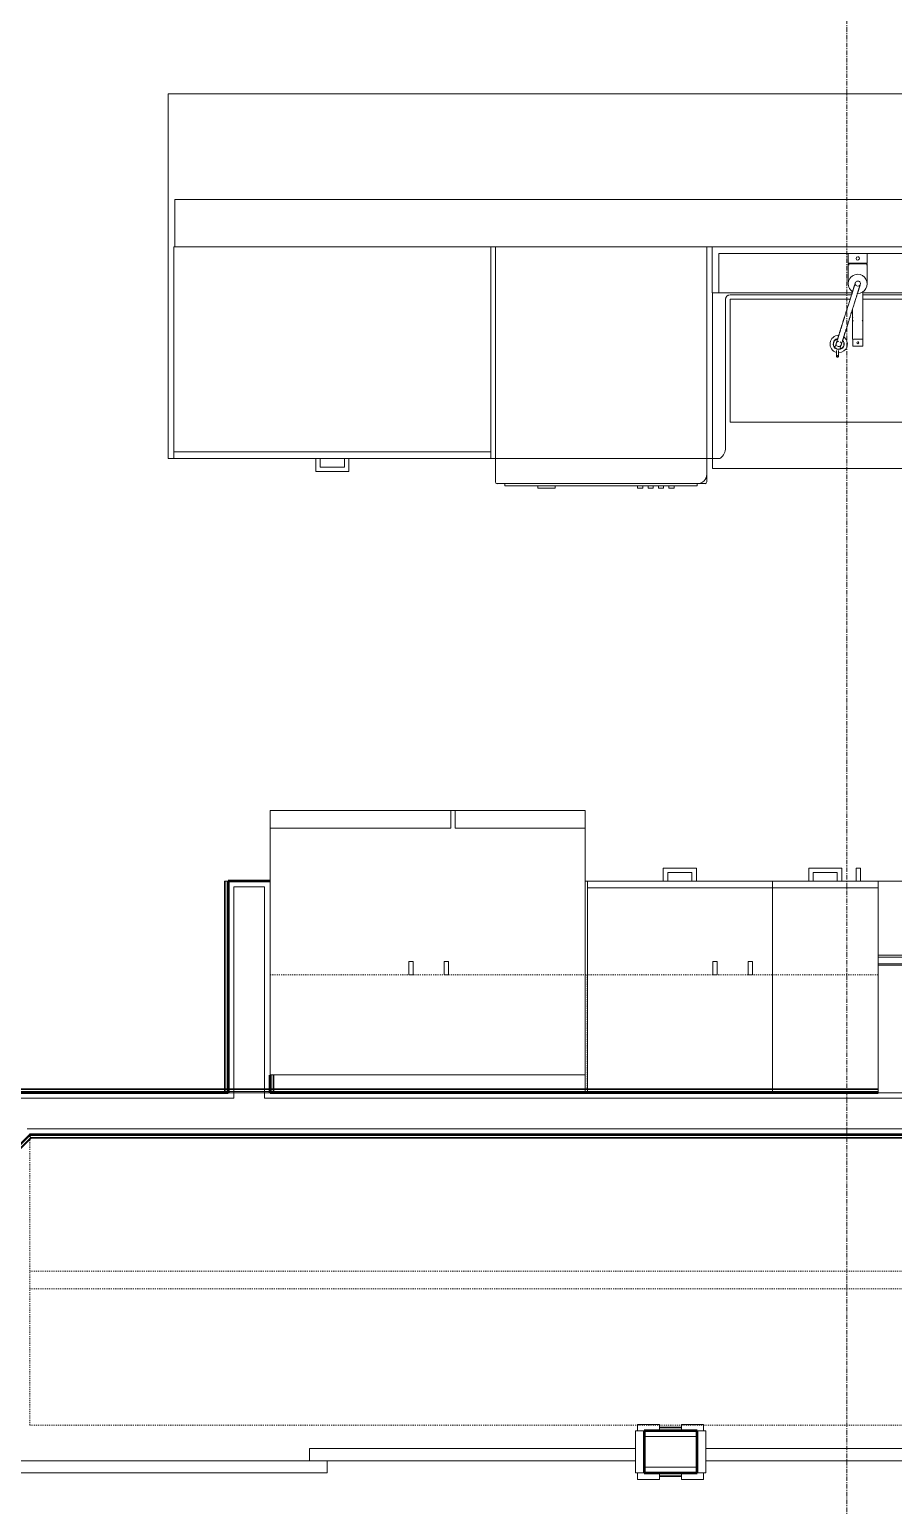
# Model space of a CAD drawing. Header units: inches. Extents: x -4218 to -1830, y 9767 to 12426.
# Drawn here: x -2266.1 to -2168, y 10543.9 to 10711.4 of the extents above; entities that cross this region are included whole.
import ezdxf

# ---------------------------------------------------------------- set-up
doc = ezdxf.new("R2010")
doc.units = ezdxf.units.IN
doc.header["$MEASUREMENT"] = 0
doc.linetypes.add('Dash', pattern=[0.25, 0.125, -0.125])
doc.linetypes.add('Grid Line 1_2_', pattern=[0.875, 0.5, -0.125, 0.125, -0.125])
for name, color, linetype, lineweight in [('0-1', 7, 'Continuous', 5), ('0-2', 253, 'Continuous', 9), ('A-DOOR-1', 7, 'Continuous', 9), ('A-DOOR-2', 50, 'Continuous', 20), ('A-DOOR-FRAM-1', 50, 'Continuous', 20), ('A-WALL-1', 250, 'Continuous', 50), ('A-WALL-2', 10, 'Continuous', 13), ('A-WALL-3', 254, 'Continuous', 9), ('A-WALL-4', 253, 'Continuous', 9), ('A-WALL-5', 252, 'Continuous', 9), ('A-WALL-6', 7, 'Continuous', 9), ('A-WALL-7', 90, 'Continuous', 9), ('A-WALL-8', 113, 'Continuous', 9), ('P-SANR-FIXT-1', 7, 'Continuous', 9), ('P-SANR-FIXT-3', 252, 'Continuous', 9), ('Q-CASE-1', 252, 'Continuous', 9), ('Q-CASE-2', 7, 'Continuous', 9), ('Q-CASE-3', 253, 'Continuous', 9), ('Q-CASE-4', 7, 'Dash', 9), ('Q-CASE-5', 254, 'Continuous', 9), ('Q-CASE-HDLN-1', 7, 'Dash', 9), ('Q-SPCQ-1', 7, 'Continuous', 9), ('Q-SPCQ-2', 253, 'Continuous', 9), ('Q-SPCQ-3', 252, 'Continuous', 9), ('Q-SPCQ-4', 254, 'Continuous', 9), ('Q-SPCQ-5', 90, 'Continuous', 9), ('S-GRID-1', 1, 'Grid Line 1_2_', 9)]:
    doc.layers.add(name, color=color, linetype=linetype, lineweight=lineweight)

# ---------------------------------------------------------------- blocks, each defined once
blk = doc.blocks.new('Basic Wall _ INT - W4BØF - _5_8 GYP - 2X4 WOOD_BATT_ - 5_8 GYP_ - ___-2694541-BACKGROUND - 3RD FLOOR')
at = {"layer": 'A-WALL-4'}
for p, q in [((-2266.08, 10586), (-2266.07, 10585.98)), ((-2266.03, 10585.86), (-2266, 10585.8)), ((-2266, 10585.8), (-2265.94, 10585.65)), ((-2265.94, 10585.65), (-2265.91, 10585.59)), ((-2109.14, 10585.65), (-2109.02, 10585.65)), ((-2109.02, 10585.65), (-2108.93, 10585.65)), ((-2108.93, 10585.65), (-2108.87, 10585.65)), ((-2103.97, 10586), (-2108.72, 10586)), ((-2108.72, 10585.65), (-2103.97, 10585.65)), ((-2103.83, 10585.65), (-2103.77, 10585.65)), ((-2103.77, 10585.65), (-2103.68, 10585.65)), ((-2103.68, 10585.65), (-2103.56, 10585.65)), ((-2076.17, 10586), (-2076.8, 10586)), ((-2076.8, 10585.65), (-2076.17, 10585.65)), ((-2076.17, 10585.98), (-2076.17, 10586)), ((-2076.17, 10585.8), (-2076.17, 10585.86)), ((-2076.17, 10585.65), (-2076.17, 10585.8)), ((-2076.17, 10585.59), (-2076.17, 10585.65))]:
    blk.add_line(p, q, dxfattribs=at)
at = {"layer": 'A-WALL-5'}
for p, q in [((-2108.72, 10586), (-2266.08, 10586)), ((-2265.94, 10585.65), (-2109.14, 10585.65)), ((-2109.14, 10585.59), (-2109.02, 10585.59)), ((-2109.02, 10585.59), (-2108.93, 10585.59)), ((-2108.93, 10585.59), (-2108.87, 10585.59)), ((-2108.72, 10585.88), (-2103.97, 10585.88)), ((-2108.72, 10585.59), (-2103.97, 10585.59)), ((-2076.8, 10586), (-2103.97, 10586)), ((-2103.83, 10585.59), (-2103.77, 10585.59)), ((-2103.77, 10585.59), (-2103.68, 10585.59)), ((-2103.68, 10585.59), (-2103.56, 10585.59)), ((-2103.56, 10585.65), (-2076.8, 10585.65)), ((-2076.8, 10585.88), (-2076.17, 10585.88)), ((-2076.8, 10585.59), (-2076.17, 10585.59)), ((-2076.17, 10586), (-2076.17, 10585.96)), ((-2076.17, 10585.96), (-2076.17, 10585.94)), ((-2076.17, 10585.94), (-2076.17, 10585.89)), ((-2076.17, 10585.89), (-2076.17, 10585.88)), ((-2076.17, 10585.88), (-2076.17, 10585.59))]:
    blk.add_line(p, q, dxfattribs=at)
at = {"layer": 'A-WALL-6'}
for p, q in [((-2266.03, 10585.88), (-2108.72, 10585.88)), ((-2265.91, 10585.59), (-2109.14, 10585.59)), ((-2103.97, 10585.88), (-2076.8, 10585.88)), ((-2103.56, 10585.59), (-2076.8, 10585.59))]:
    blk.add_line(p, q, dxfattribs=at)
at = {"layer": 'A-WALL-6', "flags": 128}
for points in [[(-2266.03, 10585.88), (-2266.03, 10585.88), (-2266.04, 10585.89), (-2266.04, 10585.9), (-2266.05, 10585.92), (-2266.06, 10585.94), (-2266.07, 10585.96)], [(-2265.91, 10585.59), (-2265.96, 10585.71), (-2266, 10585.8), (-2266.02, 10585.86), (-2266.03, 10585.88)]]:
    blk.add_lwpolyline(points, dxfattribs=at)
blk = doc.blocks.new('Basic Wall _ INT - W4BØF - _5_8 GYP - 2X4 WOOD_BATT_ - 5_8 GYP_ - ___-2694542-BACKGROUND - 3RD FLOOR')
at = {"layer": 'A-WALL-3'}
for p, q in [((-2203.03, 10591.11), (-2169.78, 10591.11)), ((-2169.78, 10590.75), (-2203.03, 10590.75)), ((-2139.89, 10591.11), (-2076.8, 10591.11)), ((-2076.8, 10590.75), (-2139.89, 10590.75))]:
    blk.add_line(p, q, dxfattribs=at)
at = {"layer": 'A-WALL-4'}
for p, q in [((-2268.22, 10591.17), (-2268.2, 10591.11)), ((-2268.2, 10591.11), (-2268.14, 10590.96)), ((-2268.13, 10590.96), (-2268.11, 10590.89)), ((-2268.06, 10590.78), (-2268.05, 10590.75)), ((-2243.94, 10591.11), (-2243.82, 10591.11)), ((-2243.82, 10591.11), (-2243.73, 10591.11)), ((-2243.73, 10591.11), (-2243.67, 10591.11)), ((-2238.78, 10590.75), (-2243.53, 10590.75)), ((-2243.52, 10591.11), (-2238.79, 10591.11)), ((-2238.63, 10591.11), (-2238.57, 10591.11)), ((-2238.57, 10591.11), (-2238.48, 10591.11)), ((-2238.48, 10591.11), (-2238.36, 10591.11)), ((-2169.78, 10590.88), (-2203.03, 10590.88)), ((-2076.8, 10590.88), (-2139.89, 10590.88)), ((-2076.8, 10591.11), (-2076.17, 10591.11)), ((-2076.17, 10590.75), (-2076.8, 10590.75)), ((-2076.17, 10591.11), (-2076.17, 10591.17)), ((-2076.17, 10590.96), (-2076.17, 10591.11)), ((-2076.17, 10590.89), (-2076.17, 10590.96)), ((-2076.17, 10590.75), (-2076.17, 10590.78))]:
    blk.add_line(p, q, dxfattribs=at)
at = {"layer": 'A-WALL-5'}
for p, q in [((-2268.2, 10591.11), (-2243.94, 10591.11)), ((-2243.53, 10590.75), (-2268.05, 10590.75)), ((-2243.94, 10591.17), (-2243.82, 10591.17)), ((-2243.82, 10591.17), (-2243.73, 10591.17)), ((-2243.73, 10591.17), (-2243.67, 10591.17)), ((-2239.42, 10590.88), (-2243.52, 10590.88)), ((-2243.51, 10591.17), (-2238.79, 10591.17)), ((-2238.78, 10590.88), (-2239.4, 10590.88)), ((-2203.03, 10590.75), (-2238.78, 10590.75)), ((-2238.63, 10591.17), (-2238.57, 10591.17)), ((-2238.57, 10591.17), (-2238.48, 10591.17)), ((-2238.48, 10591.17), (-2238.36, 10591.17)), ((-2238.36, 10591.11), (-2203.03, 10591.11)), ((-2203.03, 10591.17), (-2169.78, 10591.17)), ((-2139.89, 10591.17), (-2076.17, 10591.17)), ((-2076.17, 10590.88), (-2076.8, 10590.88)), ((-2076.17, 10591.17), (-2076.17, 10590.88)), ((-2076.17, 10590.88), (-2076.17, 10590.8)), ((-2076.17, 10590.8), (-2076.17, 10590.75))]:
    blk.add_line(p, q, dxfattribs=at)
at = {"layer": 'A-WALL-6'}
for p, q in [((-2268.22, 10591.17), (-2243.94, 10591.17)), ((-2243.52, 10590.88), (-2268.1, 10590.88)), ((-2203.03, 10590.88), (-2238.78, 10590.88)), ((-2238.36, 10591.17), (-2203.03, 10591.17))]:
    blk.add_line(p, q, dxfattribs=at)
at = {"layer": 'A-WALL-6', "flags": 128}
for points in [[(-2268.1, 10590.88), (-2268.11, 10590.9), (-2268.13, 10590.96), (-2268.17, 10591.05), (-2268.22, 10591.17)], [(-2268.07, 10590.8), (-2268.08, 10590.82), (-2268.09, 10590.84), (-2268.09, 10590.86), (-2268.1, 10590.87), (-2268.1, 10590.88), (-2268.1, 10590.88)]]:
    blk.add_lwpolyline(points, dxfattribs=at)
blk = doc.blocks.new('Basic Wall _ INT - W4BØF - _5_8 GYP - 2X4 WOOD_BATT_ - 5_8 GYP_ - ___-2694544-BACKGROUND - 3RD FLOOR')
at = {"layer": 'A-WALL-4'}
for p, q in [((-2194.57, 10552.35), (-2196.32, 10552.35)), ((-2190.32, 10552.35), (-2192.07, 10552.35))]:
    blk.add_line(p, q, dxfattribs=at)
at = {"layer": 'A-WALL-5'}
for p, q in [((-2194.57, 10552.71), (-2192.07, 10552.71)), ((-2192.07, 10552.35), (-2194.57, 10552.35))]:
    blk.add_line(p, q, dxfattribs=at)
at = {"layer": 'A-WALL-6'}
for p, q in [((-2194.57, 10552.77), (-2192.07, 10552.77)), ((-2192.07, 10552.48), (-2194.57, 10552.48))]:
    blk.add_line(p, q, dxfattribs=at)
blk = doc.blocks.new('Basic Wall _ INT - W4BØF - _5_8 GYP - 2X4 WOOD_BATT_ - 5_8 GYP_ - ___-2694543-BACKGROUND - 3RD FLOOR')
at = {"layer": 'A-WALL-4'}
for p, q in [((-2194.57, 10547.6), (-2196.32, 10547.6)), ((-2190.32, 10547.6), (-2192.07, 10547.6))]:
    blk.add_line(p, q, dxfattribs=at)
at = {"layer": 'A-WALL-5'}
for p, q in [((-2192.07, 10547.6), (-2194.57, 10547.6)), ((-2194.57, 10547.25), (-2192.07, 10547.25))]:
    blk.add_line(p, q, dxfattribs=at)
at = {"layer": 'A-WALL-6'}
for p, q in [((-2194.57, 10547.48), (-2192.07, 10547.48)), ((-2194.57, 10547.19), (-2192.07, 10547.19))]:
    blk.add_line(p, q, dxfattribs=at)
blk = doc.blocks.new('Basic Wall _ INT - W4BØF - _5_8 GYP - 2X4 WOOD_BATT_ - 5_8 GYP_ - ___-2694548-BACKGROUND - 3RD FLOOR')
at = {"layer": 'A-WALL-4'}
for p, q in [((-2266.07, 10585.98), (-2266.08, 10586)), ((-2266, 10585.8), (-2266.03, 10585.86)), ((-2265.94, 10585.65), (-2266, 10585.8)), ((-2265.91, 10585.59), (-2265.94, 10585.65))]:
    blk.add_line(p, q, dxfattribs=at)
at = {"layer": 'A-WALL-5'}
for p, q in [((-2299.73, 10552.35), (-2266.08, 10586)), ((-2265.94, 10585.65), (-2298.83, 10552.76))]:
    blk.add_line(p, q, dxfattribs=at)
at = {"layer": 'A-WALL-6'}
for p, q in [((-2299.56, 10552.35), (-2266.03, 10585.88)), ((-2265.91, 10585.59), (-2298.73, 10552.77))]:
    blk.add_line(p, q, dxfattribs=at)
at = {"layer": 'A-WALL-6', "flags": 128}
for points in [[(-2266.07, 10585.96), (-2266.06, 10585.94), (-2266.05, 10585.92), (-2266.04, 10585.9), (-2266.04, 10585.89), (-2266.03, 10585.88), (-2266.03, 10585.88)], [(-2266.03, 10585.88), (-2266.02, 10585.86), (-2266, 10585.8), (-2265.96, 10585.71), (-2265.91, 10585.59)]]:
    blk.add_lwpolyline(points, dxfattribs=at)
blk = doc.blocks.new('SLIDING - FLUSH - 6-0 x 6-8-3203587-BACKGROUND - 3RD FLOOR')
at = {"layer": 'A-DOOR-1'}
for p, q in [((-36.25, 3), (-38.75, 3)), ((-38.75, 3), (-38.75, 2.25)), ((-38.75, 2.25), (-36.25, 2.25)), ((-36.25, 2.25), (-36.25, 3)), ((36.25, 3), (36.25, 2.25)), ((38.75, 3), (36.25, 3)), ((36.25, 2.25), (38.75, 2.25)), ((38.75, 2.25), (38.75, 3)), ((-36.25, -2.5), (-38.75, -2.5)), ((-38.75, -2.5), (-38.75, -3.25)), ((-38.75, -3.25), (-36.25, -3.25)), ((-36.25, -3.25), (-36.25, -2.5)), ((38.75, -2.5), (36.25, -2.5)), ((36.25, -2.5), (36.25, -3.25)), ((36.25, -3.25), (38.75, -3.25)), ((38.75, -3.25), (38.75, -2.5))]:
    blk.add_line(p, q, dxfattribs=at)
at = {"layer": 'A-DOOR-2'}
for p, q in [((1, 2.25), (-36, 2.25)), ((-36, 2.25), (-36, 0.875)), ((1, 0.875), (1, 2.25)), ((-36, 0.875), (1, 0.875)), ((36, 0.875), (-1, 0.875)), ((-1, 0.875), (-1, -0.5)), ((36, -0.5), (36, 0.875)), ((-1, -0.5), (36, -0.5))]:
    blk.add_line(p, q, dxfattribs=at)
at = {"layer": 'A-DOOR-FRAM-1'}
for p, q in [((-36, 2.25), (-37, 2.25)), ((-37, 2.25), (-37, -2.5)), ((-36, -2.5), (-36, 2.25)), ((37, 2.25), (36, 2.25)), ((36, 2.25), (36, -2.5)), ((37, -2.5), (37, 2.25)), ((-37, -2.5), (-36, -2.5)), ((36, -2.5), (37, -2.5))]:
    blk.add_line(p, q, dxfattribs=at)
blk = doc.blocks.new('OD_CW_Closet - OD_CW_Closet-2069095-BACKGROUND - 3RD FLOOR')
at = {"layer": 'Q-CASE-HDLN-1'}
for p, q in [((0.74, -24), (0.74, 9)), ((0.74, 9), (158.05, 9)), ((158.05, 9), (158.05, -24)), ((0.74, -6.5), (158.05, -6.5)), ((0.74, -8.5), (158.05, -8.5)), ((158.05, -24), (0.74, -24))]:
    blk.add_line(p, q, dxfattribs=at)
blk = doc.blocks.new('SLIDING - FLUSH - 6-0 x 6-8-3203588-BACKGROUND - 3RD FLOOR')
at = {"layer": 'A-DOOR-1'}
for p, q in [((-38.75, 3.25), (-36.25, 3.25)), ((-38.75, 2.5), (-38.75, 3.25)), ((-36.25, 2.5), (-38.75, 2.5)), ((-36.25, 3.25), (-36.25, 2.5)), ((36.25, 3.25), (38.75, 3.25)), ((36.25, 2.5), (36.25, 3.25)), ((38.75, 2.5), (36.25, 2.5)), ((38.75, 3.25), (38.75, 2.5)), ((-38.75, -2.25), (-36.25, -2.25)), ((-38.75, -3), (-38.75, -2.25)), ((-36.25, -3), (-38.75, -3)), ((-36.25, -2.25), (-36.25, -3)), ((36.25, -2.25), (38.75, -2.25)), ((36.25, -3), (36.25, -2.25)), ((38.75, -3), (36.25, -3)), ((38.75, -2.25), (38.75, -3))]:
    blk.add_line(p, q, dxfattribs=at)
at = {"layer": 'A-DOOR-2'}
for p, q in [((-1, -0.875), (-1, 0.5)), ((-1, 0.5), (36, 0.5)), ((36, 0.5), (36, -0.875)), ((-36, -2.25), (-36, -0.875)), ((-36, -0.875), (1, -0.875)), ((36, -0.875), (-1, -0.875)), ((1, -0.875), (1, -2.25)), ((1, -2.25), (-36, -2.25))]:
    blk.add_line(p, q, dxfattribs=at)
at = {"layer": 'A-DOOR-FRAM-1'}
for p, q in [((-37, -2.25), (-37, 2.5)), ((-37, 2.5), (-36, 2.5)), ((-36, 2.5), (-36, -2.25)), ((36, 2.5), (37, 2.5)), ((36, -2.25), (36, 2.5)), ((37, 2.5), (37, -2.25)), ((-36, -2.25), (-37, -2.25)), ((37, -2.25), (36, -2.25))]:
    blk.add_line(p, q, dxfattribs=at)
blk = doc.blocks.new('Basic Wall _ INT - W4BØF - _5_8 GYP - 2X4 WOOD_BATT_ - 5_8 GYP_ - ___-2694556-BACKGROUND - 3RD FLOOR')
at = {"layer": 'A-WALL-3'}
for p, q in [((-2243.94, 10590.75), (-2243.88, 10590.75)), ((-2243.88, 10590.75), (-2243.73, 10590.75)), ((-2243.73, 10590.75), (-2243.67, 10590.75)), ((-2243.55, 10590.75), (-2243.53, 10590.75))]:
    blk.add_line(p, q, dxfattribs=at)
at = {"layer": 'A-WALL-4'}
for p, q in [((-2243.65, 10590.75), (-2243.94, 10590.75)), ((-2243.88, 10591.17), (-2243.88, 10591.06)), ((-2243.88, 10591.05), (-2243.88, 10590.97)), ((-2243.88, 10590.96), (-2243.88, 10590.91)), ((-2243.59, 10590.75), (-2243.65, 10590.75))]:
    blk.add_line(p, q, dxfattribs=at)
at = {"layer": 'A-WALL-5'}
for p, q in [((-2243.88, 10614.75), (-2243.94, 10614.75)), ((-2243.73, 10614.75), (-2243.88, 10614.75)), ((-2243.88, 10614.75), (-2243.88, 10591.17)), ((-2243.67, 10614.75), (-2243.73, 10614.75)), ((-2243.53, 10614.75), (-2243.55, 10614.75)), ((-2243.53, 10590.75), (-2243.53, 10614.75)), ((-2243.94, 10591.17), (-2243.94, 10591.06)), ((-2243.94, 10591.05), (-2243.94, 10590.97)), ((-2243.94, 10590.96), (-2243.94, 10590.91)), ((-2243.57, 10590.75), (-2243.59, 10590.75)), ((-2243.53, 10590.75), (-2243.57, 10590.75))]:
    blk.add_line(p, q, dxfattribs=at)
at = {"layer": 'A-WALL-6'}
for p, q in [((-2243.94, 10614.75), (-2243.65, 10614.75)), ((-2243.94, 10614.75), (-2243.94, 10591.17)), ((-2243.65, 10614.75), (-2243.65, 10590.75)), ((-2243.65, 10614.75), (-2243.57, 10614.75)), ((-2243.57, 10614.75), (-2243.53, 10614.75))]:
    blk.add_line(p, q, dxfattribs=at)
blk = doc.blocks.new('Basic Wall _ INT - W4BØF - _5_8 GYP - 2X4 WOOD_BATT_ - 5_8 GYP_ - ___-2694555-BACKGROUND - 3RD FLOOR')
at = {"layer": 'A-WALL-3'}
for p, q in [((-2238.78, 10590.75), (-2238.75, 10590.75)), ((-2238.64, 10590.75), (-2238.57, 10590.75)), ((-2238.57, 10590.75), (-2238.42, 10590.75)), ((-2238.42, 10590.75), (-2238.36, 10590.75))]:
    blk.add_line(p, q, dxfattribs=at)
at = {"layer": 'A-WALL-4'}
for p, q in [((-2238.65, 10590.75), (-2238.71, 10590.75)), ((-2238.36, 10590.75), (-2238.65, 10590.75)), ((-2238.42, 10591.17), (-2238.42, 10591.07)), ((-2238.42, 10591.05), (-2238.42, 10590.97)), ((-2238.42, 10590.96), (-2238.42, 10590.91))]:
    blk.add_line(p, q, dxfattribs=at)
at = {"layer": 'A-WALL-5'}
for p, q in [((-2238.78, 10590.75), (-2238.78, 10592.75)), ((-2238.42, 10592.75), (-2238.42, 10591.17)), ((-2238.73, 10590.75), (-2238.78, 10590.75)), ((-2238.71, 10590.75), (-2238.73, 10590.75)), ((-2238.36, 10591.17), (-2238.36, 10591.07)), ((-2238.36, 10591.05), (-2238.36, 10590.97)), ((-2238.36, 10590.96), (-2238.36, 10590.91))]:
    blk.add_line(p, q, dxfattribs=at)
at = {"layer": 'A-WALL-6'}
for p, q in [((-2238.65, 10590.75), (-2238.65, 10592.75)), ((-2238.36, 10592.75), (-2238.36, 10591.17))]:
    blk.add_line(p, q, dxfattribs=at)
blk = doc.blocks.new('Refrigerator_-_Side-by-Side_6047 - 36_ X 30_-345559-BACKGROUND - 3RD FLOOR')
at = {"layer": 'Q-SPCQ-1'}
for p, q in [((17.87, 14.42), (-17.88, 14.42)), ((-17.88, 14.42), (-17.88, -15.58)), ((17.87, -15.58), (17.87, 14.42)), ((-17.88, -13.58), (-3.13, -13.58)), ((-17.88, -13.58), (-17.88, -15.58)), ((-3.13, -15.58), (-3.13, -13.58)), ((-2.63, -13.58), (17.87, -13.58)), ((-2.63, -13.58), (-2.63, -15.58)), ((17.87, -15.58), (17.87, -13.58)), ((-17.88, -15.58), (17.87, -15.58)), ((-3.13, -15.58), (-17.88, -15.58)), ((17.87, -15.58), (-2.63, -15.58))]:
    blk.add_line(p, q, dxfattribs=at)
blk = doc.blocks.new('Single Door 1 Drawer 211 - 211 Base Cabinet Single Door1 Drawer 12_-2709705-BACKGROUND - 3RD FLOOR')
at = {"layer": 'Q-CASE-1'}
for p, q in [((-11.26, 24), (0.74, 24)), ((-11.26, 23.25), (-11.26, 24)), ((-6.64, 24), (-7.14, 24)), ((-3.89, 24), (-3.39, 24)), ((-1.27, 24), (-1.76, 24)), ((0.74, 24), (0.74, 23.25)), ((0.74, 23.25), (-11.26, 23.25)), ((-11.26, 23.25), (-11.26, 0.37)), ((0.74, 15.6), (0.74, 23.25)), ((0.74, 14.49), (0.74, 14.61))]:
    blk.add_line(p, q, dxfattribs=at)
at = {"layer": 'Q-CASE-2'}
for p, q in [((-3.39, 25.5), (-7.14, 25.5)), ((-7.14, 25.5), (-7.14, 24)), ((-3.39, 24), (-3.39, 25.5)), ((-1.27, 25.5), (-1.76, 25.5)), ((-1.76, 25.5), (-1.76, 24)), ((-1.27, 24), (-1.27, 25.5)), ((-6.64, 24), (-6.64, 25)), ((-6.64, 25), (-3.89, 25)), ((-3.89, 25), (-3.89, 24))]:
    blk.add_line(p, q, dxfattribs=at)
at = {"layer": 'Q-CASE-3'}
for p, q in [((-1.27, 24), (-1.76, 24)), ((-11.26, 0.37), (-11.26, 0))]:
    blk.add_line(p, q, dxfattribs=at)
at = {"layer": 'Q-CASE-5'}
blk.add_line((-11.26, 0), (0.74, 0), dxfattribs=at)
blk = doc.blocks.new('Base Cabinet 3 Drawer 230 - Base Cabinet 3 Drawer 230 21_-2578998-BACKGROUND - 3RD FLOOR')
at = {"layer": 'Q-CASE-1'}
for p, q in [((-9.76, 24), (11.24, 24)), ((-9.76, 23.25), (-9.76, 24)), ((-0.64, 24), (-1.14, 24)), ((2.11, 24), (2.61, 24)), ((11.24, 24), (11.24, 23.25)), ((11.24, 23.25), (-9.76, 23.25)), ((-9.76, 23.25), (-9.76, 0.38)), ((11.24, 0.38), (11.24, 23.25))]:
    blk.add_line(p, q, dxfattribs=at)
at = {"layer": 'Q-CASE-2'}
for p, q in [((2.61, 25.5), (-1.14, 25.5)), ((-1.14, 25.5), (-1.14, 24)), ((2.61, 24), (2.61, 25.5)), ((-0.64, 24), (-0.64, 25)), ((-0.64, 25), (2.11, 25)), ((2.11, 25), (2.11, 24))]:
    blk.add_line(p, q, dxfattribs=at)
at = {"layer": 'Q-CASE-3'}
for p, q in [((-0.64, 24), (-1.14, 24)), ((2.11, 24), (2.61, 24)), ((-9.76, 0.38), (-9.76, 0)), ((11.24, 0), (11.24, 0.38))]:
    blk.add_line(p, q, dxfattribs=at)
at = {"layer": 'Q-CASE-5'}
for p, q in [((-0.64, 24), (-1.14, 24)), ((2.11, 24), (2.61, 24)), ((-9.76, 0), (11.24, 0))]:
    blk.add_line(p, q, dxfattribs=at)
blk = doc.blocks.new('300 Series Wall Hung Cabinet_302 - 33_ X 36_-2610350-BACKGROUND - 3RD FLOOR')
at = {"layer": 'Q-CASE-2'}
for p, q in [((-2.25, -13.19), (-1.76, -13.19)), ((-2.25, -13.19), (-2.25, -14.69)), ((-1.76, -14.69), (-1.76, -13.19)), ((1.75, -13.19), (2.24, -13.19)), ((1.75, -13.19), (1.75, -14.69)), ((2.24, -14.69), (2.24, -13.19)), ((-2.25, -14.69), (-1.76, -14.69)), ((1.75, -14.69), (2.24, -14.69))]:
    blk.add_line(p, q, dxfattribs=at)
at = {"layer": 'Q-CASE-4'}
for p, q in [((16.5, -0.19), (-16.5, -0.19)), ((-16.5, -0.19), (-16.5, -13.19)), ((16.5, -13.19), (16.5, -0.19)), ((-16.5, -13.19), (16.5, -13.19))]:
    blk.add_line(p, q, dxfattribs=at)
blk = doc.blocks.new('300 Series Wall Hung Cabinet_302 - 18_ x 36_-2359323-BACKGROUND - 3RD FLOOR')
at = {"layer": 'Q-CASE-2'}
for p, q in [((-1.76, 14.69), (-2.25, 14.69)), ((-2.25, 14.69), (-2.25, 13.19)), ((-1.76, 13.19), (-1.76, 14.69)), ((2.24, 14.69), (1.75, 14.69)), ((1.75, 14.69), (1.75, 13.19)), ((2.24, 13.19), (2.24, 14.69)), ((-1.76, 13.19), (-2.25, 13.19)), ((2.24, 13.19), (1.75, 13.19))]:
    blk.add_line(p, q, dxfattribs=at)
at = {"layer": 'Q-CASE-4'}
for p, q in [((-18, 0.19), (-18, 13.19)), ((-18, 13.19), (18, 13.19)), ((18, 13.19), (18, 0.19)), ((18, 0.19), (-18, 0.19))]:
    blk.add_line(p, q, dxfattribs=at)
blk = doc.blocks.new('30quot_MicrowaveVent_11166 - 70cm miele oven-2322118-BACKGROUND - 3RD FLOOR')
at = {"layer": 'Q-CASE-2'}
for p, q in [((-14.2, -14.49), (-14.2, 0)), ((15.68, 0), (-14.2, 0)), ((15.68, 0), (15.68, -14.49)), ((15.68, -14.49), (-14.2, -14.49)), ((-14.2, -14.61), (15.68, -14.61)), ((-14.2, -15.39), (-14.2, -14.61)), ((15.68, -14.61), (15.68, -15.39)), ((-14.2, -15.6), (-14.2, -15.39)), ((-14.2, -15.39), (15.68, -15.39)), ((-14.2, -15.6), (15.68, -15.6)), ((7.69, -16.55), (7.69, -15.63)), ((7.69, -16.6), (8.88, -16.6)), ((8.88, -15.63), (8.88, -16.55)), ((15.68, -15.39), (15.68, -15.6))]:
    blk.add_line(p, q, dxfattribs=at)
blk = doc.blocks.new('Dishwasher_15404 - 34_ counter-V23-BACKGROUND - 3RD FLOOR')
at = {"layer": 'Q-SPCQ-1'}
for p, q in [((25.8, 24), (24, 24)), ((26.68, 24), (25.8, 24)), ((26.87, 22.93), (26.87, 23.8)), ((26.87, 0.2), (26.87, 22.93)), ((26.87, 22.91), (27.12, 22.91)), ((27.12, 22.91), (27.12, 1.09)), ((27.37, 20.28), (27.12, 20.28)), ((27.37, 20.28), (27.37, 19.69)), ((27.12, 19.69), (27.37, 19.69)), ((27.37, 19.1), (27.12, 19.1)), ((27.12, 18.51), (27.37, 18.51)), ((27.37, 19.1), (27.37, 18.51)), ((27.37, 17.92), (27.12, 17.92)), ((27.12, 17.33), (27.37, 17.33)), ((27.37, 17.92), (27.37, 17.33)), ((27.37, 16.74), (27.12, 16.74)), ((27.12, 16.15), (27.37, 16.15)), ((27.37, 16.74), (27.37, 16.15)), ((27.37, 6.79), (27.12, 6.79)), ((27.37, 6.79), (27.37, 5.81)), ((27.37, 5.81), (27.37, 4.82)), ((27.12, 4.82), (27.37, 4.82)), ((26.87, 1.09), (27.12, 1.09)), ((24, 0), (26.68, 0))]:
    blk.add_line(p, q, dxfattribs=at)
for centre, radius, start, end in [((25.8, 22.93), 1.07, 360, 90), ((26.68, 23.8), 0.197, 0, 90), ((26.68, 0.2), 0.197, 270, 360), ((26.68, 0.2), 0.197, 270, 345)]:
    blk.add_arc(centre, radius, start, end, dxfattribs=at)
at = {"layer": 'Q-SPCQ-2'}
blk.add_line((0, 24), (0, 0), dxfattribs=at)
at = {"layer": 'Q-SPCQ-3'}
for p, q in [((24, 24), (0, 24)), ((0, 0), (24, 0))]:
    blk.add_line(p, q, dxfattribs=at)
at = {"layer": 'Q-SPCQ-4'}
blk.add_line((0, 24), (0, 0), dxfattribs=at)
blk.add_line((0, 24), (0, 0), dxfattribs=at)
at = {"layer": 'Q-SPCQ-5'}
blk.add_line((0, 24), (0, 0), dxfattribs=at)
blk = doc.blocks.new('Vanity Cabinet-Double Door - 33_-V24-BACKGROUND - 3RD FLOOR')
at = {"layer": 'Q-CASE-1'}
for p, q in [((-15.76, 5.17), (-15.76, 0)), ((-15.76, 5.17), (-15.76, 0)), ((-15.01, 5.2), (-15.01, 0.75)), ((16.49, 0.75), (16.49, 5.16)), ((17.24, 0), (17.24, 5.2)), ((17.24, 0), (17.24, 5.2)), ((-15.01, 0.75), (-0.34, 0.75)), ((1.82, 0.75), (16.49, 0.75))]:
    blk.add_line(p, q, dxfattribs=at)
at = {"layer": 'Q-CASE-3'}
blk.add_line((-15.76, 0), (17.24, 0), dxfattribs=at)
blk.add_line((-15.76, 0), (17.24, 0), dxfattribs=at)
at = {"layer": 'Q-CASE-5'}
blk.add_line((-15.76, 0), (17.24, 0), dxfattribs=at)
blk = doc.blocks.new('Base Cabinet 3 Drawer 230 - Base Cabinet 3 Drawer 230 36_-2567960-BACKGROUND - 3RD FLOOR')
at = {"layer": 'Q-CASE-1'}
for p, q in [((-17.26, 24), (18.74, 24)), ((-17.26, 23.25), (-17.26, 24)), ((-0.64, 24), (-1.14, 24)), ((2.11, 24), (2.61, 24)), ((18.74, 24), (18.74, 23.25)), ((18.74, 23.25), (-17.26, 23.25)), ((-17.26, 23.25), (-17.26, 0)), ((18.74, 0), (18.74, 23.25)), ((-17.26, 0), (18.74, 0))]:
    blk.add_line(p, q, dxfattribs=at)
at = {"layer": 'Q-CASE-2'}
for p, q in [((2.61, 25.5), (-1.14, 25.5)), ((-1.14, 25.5), (-1.14, 24)), ((2.61, 24), (2.61, 25.5)), ((-0.64, 24), (-0.64, 25)), ((-0.64, 25), (2.11, 25)), ((2.11, 25), (2.11, 24))]:
    blk.add_line(p, q, dxfattribs=at)
at = {"layer": 'Q-CASE-3'}
for p, q in [((-0.64, 24), (-1.14, 24)), ((2.11, 24), (2.61, 24))]:
    blk.add_line(p, q, dxfattribs=at)
at = {"layer": 'Q-CASE-5'}
for p, q in [((-0.64, 24), (-1.14, 24)), ((2.11, 24), (2.61, 24))]:
    blk.add_line(p, q, dxfattribs=at)
blk = doc.blocks.new('kitchen_faucet_14143 - kitchen_faucet_14143-V40-BACKGROUND - 3RD FLOOR')
at = {"layer": 'P-SANR-FIXT-1'}
for p, q in [((-7.58, 2.4), (-8.24, 2.4)), ((-8.24, 2.2), (-7.58, 2.2)), ((-6.99, 1.91), (-7.41, 2.04)), ((-7.23, 2.59), (-6.81, 2.46)), ((-6.3, 0.57), (-7.09, 0.57)), ((-7.09, -0.57), (-7.09, 0.57)), ((-2.83, 0.59), (-6.3, 0.59)), ((-6.3, 0.57), (-6.3, 0.59)), ((-6.3, 0.42), (-6.3, 0.5)), ((-6.3, 0.3), (-6.3, 0.4)), ((-6.3, 0.29), (-6.3, 0.15)), ((-6.3, 0.15), (-6.3, 0.29)), ((-6.3, 0.15), (-6.3, -0.15)), ((-6.3, -0.29), (-6.3, 0.15)), ((-3.97, 0.59), (-4.89, 0.59)), ((-0.9, 0.59), (-0.94, 0.59)), ((2.26, 1.08), (0, 1.08)), ((2.34, 1.02), (2.1, 1.02)), ((2.26, 1.08), (2.26, -1.08)), ((3.44, 1.08), (2.34, 1.08)), ((2.34, -1.08), (2.34, 1.08)), ((3.44, 1.08), (3.44, -1.08)), ((-7.09, -0.57), (-6.3, -0.57)), ((-6.3, -0.15), (-6.3, -0.29)), ((-6.3, -0.4), (-6.3, -0.3)), ((-6.3, -0.5), (-6.3, -0.42)), ((-6.3, -0.59), (-6.3, -0.51)), ((-6.3, -0.59), (-0.9, -0.59)), ((-4.89, -0.59), (-3.97, -0.59)), ((0, -1.08), (2.26, -1.08)), ((2.1, -1.02), (2.34, -1.02)), ((2.34, -1.08), (3.44, -1.08))]:
    blk.add_line(p, q, dxfattribs=at)
at = {"layer": 'P-SANR-FIXT-1', "flags": 128}
for points in [[(-6.52, 2.15), (-6.53, 2.23), (-6.56, 2.3), (-6.61, 2.36), (-6.67, 2.41), (-6.74, 2.44), (-6.82, 2.45), (-6.9, 2.44), (-6.97, 2.41), (-7.03, 2.36), (-7.08, 2.3), (-7.1, 2.23), (-7.11, 2.15)], [(-7.11, 2.15), (-7.1, 2.08), (-7.08, 2), (-7.03, 1.94), (-6.97, 1.9), (-6.9, 1.87), (-6.82, 1.86), (-6.74, 1.87), (-6.67, 1.9), (-6.61, 1.94), (-6.58, 1.98)], [(-6.91, 1.87), (-6.91, 1.87), (-6.91, 1.87), (-6.9, 1.87), (-6.9, 1.87), (-6.9, 1.87), (-6.89, 1.87), (-6.89, 1.86), (-6.88, 1.86), (-6.88, 1.86), (-6.87, 1.86), (-6.86, 1.86), (-6.71, 1.81), (-6.69, 1.8), (-6.68, 1.8), (-6.51, 1.75), (-6.49, 1.74), (-6.46, 1.73), (-6.43, 1.72), (-6.41, 1.71), (-6.38, 1.7), (-6.35, 1.69), (-6.32, 1.68), (-6.29, 1.67), (-6.26, 1.66), (-6.22, 1.65), (-6.19, 1.64), (-6.16, 1.63), (-6.12, 1.62), (-6.09, 1.61), (-6.05, 1.6), (-6.01, 1.59), (-5.98, 1.58), (-5.94, 1.56), (-5.9, 1.55), (-5.86, 1.54), (-5.82, 1.53), (-5.78, 1.51), (-5.74, 1.5), (-5.69, 1.49), (-5.65, 1.47), (-5.61, 1.46), (-5.56, 1.45), (-5.52, 1.43), (-5.47, 1.42), (-5.42, 1.4), (-5.38, 1.39), (-5.33, 1.37), (-5.28, 1.36), (-5.23, 1.34), (-5.18, 1.33), (-4.48, 1.1), (-4.42, 1.09), (-4.36, 1.07), (-4.31, 1.05), (-4.25, 1.03), (-4.19, 1.01), (-4.13, 0.99), (-4.07, 0.98), (-4.02, 0.96), (-3.96, 0.94), (-3.9, 0.92), (-3.84, 0.9), (-3.78, 0.88), (-3.72, 0.86), (-3.66, 0.85), (-3.6, 0.83), (-3.54, 0.81), (-3.48, 0.79), (-3.42, 0.77), (-3.36, 0.75), (-3.3, 0.73), (-3.24, 0.71), (-3.18, 0.69), (-3.12, 0.68), (-3.06, 0.66), (-3, 0.64), (-2.94, 0.62), (-2.88, 0.6), (-2.83, 0.58), (-2.77, 0.56), (-2.71, 0.55), (-2.65, 0.53), (-2.03, 0.33), (-1.98, 0.32), (-1.93, 0.3), (-1.88, 0.28), (-1.83, 0.27), (-1.78, 0.25), (-1.54, 0.18), (-1.49, 0.16), (-1.45, 0.15), (-1.4, 0.13), (-1.36, 0.12), (-1.31, 0.1), (-1.27, 0.09), (-1.23, 0.08), (-1.18, 0.06), (-1.14, 0.05), (-1.1, 0.04), (-1.06, 0.03), (-1.03, 0.01), (-0.99, 0), (-0.95, -0.01), (-0.91, -0.02), (-0.88, -0.03), (-0.84, -0.04), (-0.81, -0.05), (-0.77, -0.07), (-0.74, -0.08), (-0.71, -0.09), (-0.68, -0.1), (-0.65, -0.11), (-0.62, -0.11), (-0.59, -0.12), (-0.56, -0.13), (-0.53, -0.14), (-0.51, -0.15), (-0.48, -0.16), (-0.45, -0.17), (-0.43, -0.17), (-0.41, -0.18), (-0.38, -0.19), (-0.36, -0.2), (-0.34, -0.2), (-0.32, -0.21), (-0.3, -0.21), (-0.28, -0.22), (-0.26, -0.23), (-0.25, -0.23), (-0.23, -0.24), (-0.21, -0.24), (-0.2, -0.25), (-0.18, -0.25), (-0.17, -0.26), (-0.16, -0.26), (-0.15, -0.26), (-0.14, -0.27), (-0.13, -0.27), (-0.12, -0.27), (-0.11, -0.28), (-0.1, -0.28), (-0.09, -0.28), (-0.09, -0.28), (-0.08, -0.28), (-0.08, -0.29), (-0.07, -0.29), (-0.07, -0.29), (-0.07, -0.29), (-0.07, -0.29), (-0.06, -0.29)], [(-6.73, 2.43), (-6.73, 2.43), (-6.73, 2.43), (-6.73, 2.43), (-6.72, 2.43), (-6.72, 2.43), (-6.72, 2.43), (-6.71, 2.43), (-6.71, 2.43), (-6.7, 2.42), (-6.69, 2.42), (-6.68, 2.42), (-6.53, 2.37), (-6.52, 2.37), (-6.5, 2.36), (-6.48, 2.35), (-6.46, 2.35), (-6.44, 2.34), (-6.42, 2.33), (-6.39, 2.33), (-6.37, 2.32), (-6.34, 2.31), (-6.32, 2.3), (-6.29, 2.3), (-6.27, 2.29), (-6.24, 2.28), (-6.21, 2.27), (-6.18, 2.26), (-6.15, 2.25), (-6.12, 2.24), (-6.09, 2.23), (-6.06, 2.22), (-6.03, 2.21), (-5.99, 2.2), (-5.96, 2.19), (-5.92, 2.18), (-5.89, 2.17), (-5.85, 2.16), (-5.81, 2.14), (-5.78, 2.13), (-5.74, 2.12), (-5.7, 2.11), (-5.66, 2.1), (-5.62, 2.08), (-5.58, 2.07), (-5.53, 2.06), (-5.49, 2.04), (-5.45, 2.03), (-5.4, 2.01), (-5.36, 2), (-5.31, 1.99), (-5.27, 1.97), (-5.22, 1.96), (-5.17, 1.94), (-5.12, 1.93), (-5.07, 1.91), (-5.02, 1.9), (-4.97, 1.88), (-4.92, 1.86), (-4.87, 1.85), (-4.82, 1.83), (-4.77, 1.81), (-4.71, 1.8), (-4.66, 1.78), (-4.61, 1.76), (-4.55, 1.75), (-4.5, 1.73), (-4.44, 1.71), (-4.39, 1.69), (-4.33, 1.68), (-4.27, 1.66), (-4.22, 1.64), (-4.16, 1.62), (-4.1, 1.6), (-4.04, 1.59), (-3.99, 1.57), (-3.93, 1.55), (-3.87, 1.53), (-3.81, 1.51), (-3.75, 1.49), (-3.69, 1.47), (-3.63, 1.46), (-3.57, 1.44), (-3.51, 1.42), (-3.45, 1.4), (-3.39, 1.38), (-3.33, 1.36), (-3.27, 1.34), (-3.21, 1.32), (-3.15, 1.31), (-3.09, 1.29), (-3.03, 1.27), (-2.97, 1.25), (-2.92, 1.23), (-2.86, 1.21), (-2.8, 1.19), (-2.74, 1.17), (-2.68, 1.16), (-2.62, 1.14), (-2.56, 1.12), (-2.51, 1.1), (-1.88, 0.9), (-1.83, 0.89), (-1.78, 0.87), (-1.73, 0.85), (-1.67, 0.84), (-1.62, 0.82), (-1.4, 0.75), (-1.35, 0.74), (-1.3, 0.72), (-1.26, 0.71), (-1.21, 0.69), (-1.17, 0.68), (-1.12, 0.66), (-1.08, 0.65), (-1.04, 0.64), (-1, 0.62), (-0.96, 0.61), (-0.92, 0.6), (-0.88, 0.59), (-0.84, 0.57), (-0.8, 0.56), (-0.76, 0.55), (-0.73, 0.54), (-0.69, 0.53), (-0.66, 0.52), (-0.62, 0.51), (-0.59, 0.5), (-0.56, 0.49), (-0.52, 0.47), (-0.49, 0.47), (-0.46, 0.46), (-0.43, 0.45), (-0.4, 0.44), (-0.38, 0.43), (-0.35, 0.42), (-0.32, 0.41), (-0.3, 0.4), (-0.27, 0.4), (-0.25, 0.39), (-0.22, 0.38), (-0.2, 0.37), (-0.18, 0.37), (-0.16, 0.36), (-0.14, 0.35), (-0.12, 0.35), (-0.1, 0.34), (-0.08, 0.34), (-0.06, 0.33), (-0.05, 0.32), (-0.03, 0.32), (-0.02, 0.32), (0, 0.31), (0.01, 0.31), (0.02, 0.3), (0.03, 0.3), (0.04, 0.3), (0.05, 0.29), (0.06, 0.29), (0.07, 0.29), (0.08, 0.28), (0.09, 0.28), (0.09, 0.28), (0.1, 0.28), (0.1, 0.28), (0.11, 0.28), (0.11, 0.28), (0.11, 0.27), (0.11, 0.27), (0.11, 0.27)], [(-0.27, 0.02), (-0.27, -0.06), (-0.24, -0.13), (-0.2, -0.2), (-0.15, -0.25), (-0.08, -0.28), (0, -0.3), (0.08, -0.3), (0.15, -0.28), (0.21, -0.23), (0.27, -0.18)], [(0.27, -0.18), (0.3, -0.11), (0.32, -0.03), (0.31, 0.04), (0.29, 0.12), (0.25, 0.18), (0.19, 0.23), (0.13, 0.27), (0.05, 0.29), (-0.03, 0.28), (-0.1, 0.26), (-0.17, 0.22), (-0.22, 0.16)]]:
    blk.add_lwpolyline(points, dxfattribs=at)
at = {"layer": 'P-SANR-FIXT-1'}
for centre, radius, start, end in [((-6.83, 2.16), 0.984, 176.3754, 180), ((-6.83, 2.16), 0.984, 180, 325.3711), ((-6.83, 2.16), 0.984, 0, 165), ((-6.83, 2.16), 0.63, 10.3084, 180), ((-6.83, 2.16), 0.63, 180, 315), ((-6.83, 2.16), 0.591, 132.8835, 180), ((-6.83, 2.16), 0.591, 180, 191.3603), ((-6.83, 2.16), 0.591, 191.3603, 312.7731), ((-6.83, 2.16), 0.591, 14.7648, 132.8835), ((-6.69, 0), 0.118, 0, 180), ((0, 0), 1.08, 177.6189, 180), ((0, 0), 1.08, 0, 147.4712), ((2.88, 0), 0.197, 360, 180), ((-6.69, 0), 0.118, 180, 360), ((0, 0), 1.08, 180, 360), ((2.88, 0), 0.197, 180, 360)]:
    blk.add_arc(centre, radius, start, end, dxfattribs=at)
for centre, major_axis, ratio, start_param, end_param in [((-8.24, 2.3), (0, 0.0984), 0.984808, 4.712389, 7.853982), ((-8.24, 2.3), (0, 0.0984), 0.984808, 1.570796, 4.712389), ((-3.97, 0), (0, 0.591), 0.906308, 6.021386, 6.806784), ((-3.97, 0), (0, 0.591), 0.906308, 2.617994, 3.403392)]:
    blk.add_ellipse(centre, major_axis=major_axis, ratio=ratio, start_param=start_param, end_param=end_param, dxfattribs=at)
blk = doc.blocks.new('Stainless Steel Farmhous Kitchen Sink - Stainless Steel Farmhous Kitchen Sink-V41-BACKGROUND - 3RD FLOOR')
at = {"layer": 'P-SANR-FIXT-1'}
for p, q in [((-33, 22.2), (-33, 21.04)), ((0, 22.2), (-33, 22.2)), ((0, 21.04), (0, 22.2)), ((-31, 3), (-31, 16.96)), ((-31, 16.96), (-2, 16.96)), ((-2, 16.96), (-2, 3)), ((-17.08, 3), (-31, 3)), ((-2, 3), (-15.65, 3))]:
    blk.add_line(p, q, dxfattribs=at)
at = {"layer": 'P-SANR-FIXT-3'}
for p, q in [((-33, 21.04), (-33, 2.25)), ((0, 2.25), (0, 21.04)), ((-33, 2.25), (-17.09, 2.25)), ((-15.89, 2.25), (0, 2.25))]:
    blk.add_line(p, q, dxfattribs=at)
blk = doc.blocks.new('CTR - 1st Phase - Unit Layouts_rvt-1-BACKGROUND - 3RD FLOOR')
at = {"layer": 'A-WALL-1'}
for p, q in [((-2242.9, 10614.75), (-2243.53, 10614.75)), ((-2243.53, 10614.75), (-2243.53, 10590.75)), ((-2239.4, 10614.75), (-2242.9, 10614.75)), ((-2238.78, 10614.75), (-2239.4, 10614.75)), ((-2238.78, 10590.75), (-2238.78, 10592.75)), ((-2243.53, 10590.75), (-2268.05, 10590.75)), ((-2169.78, 10590.75), (-2238.78, 10590.75)), ((-2266.08, 10586), (-2108.72, 10586)), ((-2190.32, 10552.35), (-2196.32, 10552.35)), ((-2196.32, 10552.35), (-2196.32, 10547.6)), ((-2190.32, 10547.6), (-2190.32, 10552.35)), ((-2196.32, 10547.6), (-2190.32, 10547.6))]:
    blk.add_line(p, q, dxfattribs=at)
at = {"layer": 'A-WALL-2'}
for p, q in [((-2239.4, 10614.13), (-2242.9, 10614.13)), ((-2242.9, 10614.13), (-2242.9, 10590.75)), ((-2239.4, 10614.13), (-2239.4, 10590.75)), ((-2267.79, 10590.13), (-2242.9, 10590.13)), ((-2242.9, 10590.13), (-2242.9, 10590.75)), ((-2239.4, 10590.13), (-2239.4, 10590.75)), ((-2239.4, 10590.13), (-2076.8, 10590.13)), ((-2266.34, 10586.63), (-2108.1, 10586.63)), ((-2196.32, 10551.73), (-2190.32, 10551.73)), ((-2196.32, 10548.23), (-2190.32, 10548.23))]:
    blk.add_line(p, q, dxfattribs=at)
at = {"layer": 'A-WALL-3'}
for p, q in [((-2188.58, 10686.75), (-2155.58, 10686.75)), ((-2243.67, 10590.75), (-2243.94, 10590.75)), ((-2243.53, 10591.17), (-2243.53, 10591.06)), ((-2243.53, 10591.05), (-2243.53, 10590.97)), ((-2243.53, 10590.96), (-2243.53, 10590.91)), ((-2238.78, 10591.07), (-2238.78, 10591.17)), ((-2238.78, 10590.97), (-2238.78, 10591.05)), ((-2238.78, 10590.91), (-2238.78, 10590.96)), ((-2238.36, 10590.75), (-2238.63, 10590.75)), ((-2169.78, 10590.75), (-2203.03, 10590.75)), ((-2194.57, 10552.35), (-2196.32, 10552.35)), ((-2190.32, 10552.35), (-2192.07, 10552.35)), ((-2196.32, 10547.6), (-2194.57, 10547.6)), ((-2192.07, 10547.6), (-2190.32, 10547.6))]:
    blk.add_line(p, q, dxfattribs=at)
at = {"layer": 'A-WALL-4'}
for p, q in [((-2113.58, 10692.13), (-2249.58, 10692.13)), ((-2249.58, 10686.75), (-2249.58, 10692.13)), ((-2249.58, 10686.75), (-2213.21, 10686.75)), ((-2189.21, 10686.75), (-2188.58, 10686.75)), ((-2243.53, 10614.75), (-2243.53, 10591.17)), ((-2238.78, 10591.17), (-2238.78, 10592.75)), ((-2243.94, 10590.75), (-2268.05, 10590.75)), ((-2203.03, 10590.75), (-2238.36, 10590.75)), ((-2266.08, 10586), (-2109.14, 10586)), ((-2196.32, 10547.6), (-2196.32, 10552.35)), ((-2192.07, 10552.35), (-2194.57, 10552.35)), ((-2190.32, 10552.35), (-2190.32, 10547.6)), ((-2194.57, 10547.6), (-2192.07, 10547.6))]:
    blk.add_line(p, q, dxfattribs=at)
at = {"layer": 'A-WALL-5'}
for p, q in [((-2249.58, 10692.13), (-2113.58, 10692.13)), ((-2249.58, 10692.13), (-2249.58, 10686.75)), ((-2113.58, 10686.75), (-2249.58, 10686.75)), ((-2243.53, 10614.75), (-2238.78, 10614.75))]:
    blk.add_line(p, q, dxfattribs=at)
at = {"layer": 'A-WALL-7'}
blk.add_line((-2213.21, 10686.75), (-2189.21, 10686.75), dxfattribs=at)
at = {"layer": 'A-WALL-8'}
for p, q in [((-2112.8, 10704.13), (-2250.33, 10704.13)), ((-2250.33, 10704.13), (-2250.33, 10662.75)), ((-2250.33, 10662.75), (-2250.33, 10704.13)), ((-2250.33, 10704.13), (-2112.8, 10704.13)), ((-2187.08, 10663.95), (-2187.08, 10680.8)), ((-2187.08, 10680.8), (-2187.08, 10663.95)), ((-2186.58, 10681.3), (-2172.78, 10681.3)), ((-2172.78, 10681.3), (-2186.58, 10681.3)), ((-2171.5, 10681.3), (-2157.58, 10681.3)), ((-2157.58, 10681.3), (-2171.5, 10681.3)), ((-2250.33, 10662.75), (-2187.68, 10662.75)), ((-2187.68, 10662.75), (-2250.33, 10662.75)), ((-2076.8, 10614.75), (-2203.03, 10614.75)), ((-2203.03, 10592.75), (-2203.03, 10614.75)), ((-2203.03, 10614.75), (-2076.8, 10614.75)), ((-2203.03, 10592.75), (-2203.03, 10591.13)), ((-2203.03, 10591.13), (-2203.03, 10592.75)), ((-2203.03, 10591.13), (-2203.03, 10590.75)), ((-2203.03, 10590.75), (-2203.03, 10591.13)), ((-2203.03, 10590.75), (-2169.78, 10590.75)), ((-2169.78, 10590.75), (-2203.03, 10590.75))]:
    blk.add_line(p, q, dxfattribs=at)
for centre, radius, start, end in [((-2186.58, 10680.8), 0.5, 90, 180), ((-2186.58, 10680.8), 0.5, 120, 180), ((-2186.58, 10680.8), 0.5, 90, 120), ((-2188.58, 10663.95), 1.5, 307.2198, 360), ((-2188.58, 10663.95), 1.5, 333.6099, 360), ((-2188.58, 10663.95), 1.5, 307.2198, 333.6099)]:
    blk.add_arc(centre, radius, start, end, dxfattribs=at)
at = {"layer": '0-2'}
for name, p, rotation in [('Base Cabinet 3 Drawer 230 - Base Cabinet 3 Drawer 230 36_-2567960-BACKGROUND - 3RD FLOOR', (-2230.97, 10686.75), 180), ('Dishwasher_15404 - 34_ counter-V23-BACKGROUND - 3RD FLOOR', (-2213.21, 10686.75), 269.9999999998657), ('Vanity Cabinet-Double Door - 33_-V24-BACKGROUND - 3RD FLOOR', (-2171.35, 10686.75), 180), ('kitchen_faucet_14143 - kitchen_faucet_14143-V40-BACKGROUND - 3RD FLOOR', (-2172.08, 10682.56), 89.99999999993827), ('Stainless Steel Farmhous Kitchen Sink - Stainless Steel Farmhous Kitchen Sink-V41-BACKGROUND - 3RD FLOOR', (-2188.58, 10683.8), 180), ('Refrigerator_-_Side-by-Side_6047 - 36_ X 30_-345559-BACKGROUND - 3RD FLOOR', (-2220.9, 10607.18), 180), ('30quot_MicrowaveVent_11166 - 70cm miele oven-2322118-BACKGROUND - 3RD FLOOR', (-2154.1, 10590.75), 180), ('300 Series Wall Hung Cabinet_302 - 33_ X 36_-2610350-BACKGROUND - 3RD FLOOR', (-2186.28, 10590.94), 180), ('OD_CW_Closet - OD_CW_Closet-2069095-BACKGROUND - 3RD FLOOR', (-2107.99, 10562), 180), ('SLIDING - FLUSH - 6-0 x 6-8-3203587-BACKGROUND - 3RD FLOOR', (-2153.32, 10549.85), 180)]:
    blk.add_blockref(name, p, dxfattribs=dict(at, rotation=rotation))
for name, p in [('Basic Wall _ INT - W4BØF - _5_8 GYP - 2X4 WOOD_BATT_ - 5_8 GYP_ - ___-2694556-BACKGROUND - 3RD FLOOR', (0, 0)), ('Base Cabinet 3 Drawer 230 - Base Cabinet 3 Drawer 230 21_-2578998-BACKGROUND - 3RD FLOOR', (-2193.01, 10590.75)), ('Single Door 1 Drawer 211 - 211 Base Cabinet Single Door1 Drawer 12_-2709705-BACKGROUND - 3RD FLOOR', (-2170.51, 10590.75)), ('300 Series Wall Hung Cabinet_302 - 18_ x 36_-2359323-BACKGROUND - 3RD FLOOR', (-2220.78, 10590.94)), ('Basic Wall _ INT - W4BØF - _5_8 GYP - 2X4 WOOD_BATT_ - 5_8 GYP_ - ___-2694555-BACKGROUND - 3RD FLOOR', (0, 0)), ('Basic Wall _ INT - W4BØF - _5_8 GYP - 2X4 WOOD_BATT_ - 5_8 GYP_ - ___-2694542-BACKGROUND - 3RD FLOOR', (0, 0)), ('Basic Wall _ INT - W4BØF - _5_8 GYP - 2X4 WOOD_BATT_ - 5_8 GYP_ - ___-2694548-BACKGROUND - 3RD FLOOR', (0, 0)), ('Basic Wall _ INT - W4BØF - _5_8 GYP - 2X4 WOOD_BATT_ - 5_8 GYP_ - ___-2694541-BACKGROUND - 3RD FLOOR', (0, 0)), ('Basic Wall _ INT - W4BØF - _5_8 GYP - 2X4 WOOD_BATT_ - 5_8 GYP_ - ___-2694544-BACKGROUND - 3RD FLOOR', (0, 0)), ('SLIDING - FLUSH - 6-0 x 6-8-3203588-BACKGROUND - 3RD FLOOR', (-2233.32, 10549.85)), ('Basic Wall _ INT - W4BØF - _5_8 GYP - 2X4 WOOD_BATT_ - 5_8 GYP_ - ___-2694543-BACKGROUND - 3RD FLOOR', (0, 0))]:
    blk.add_blockref(name, p, dxfattribs=at)

msp = doc.modelspace()

# ---------------------------------------------------------------- linework, layer by layer
at = {"layer": 'S-GRID-1'}
msp.add_line((-2173.32, 9836.18), (-2173.32, 12376.81), dxfattribs=at)

# ---------------------------------------------------------------- block references
at = {"layer": '0-1'}
msp.add_blockref('CTR - 1st Phase - Unit Layouts_rvt-1-BACKGROUND - 3RD FLOOR', (0, 0), dxfattribs=at)

doc.saveas('drawing.dxf')
